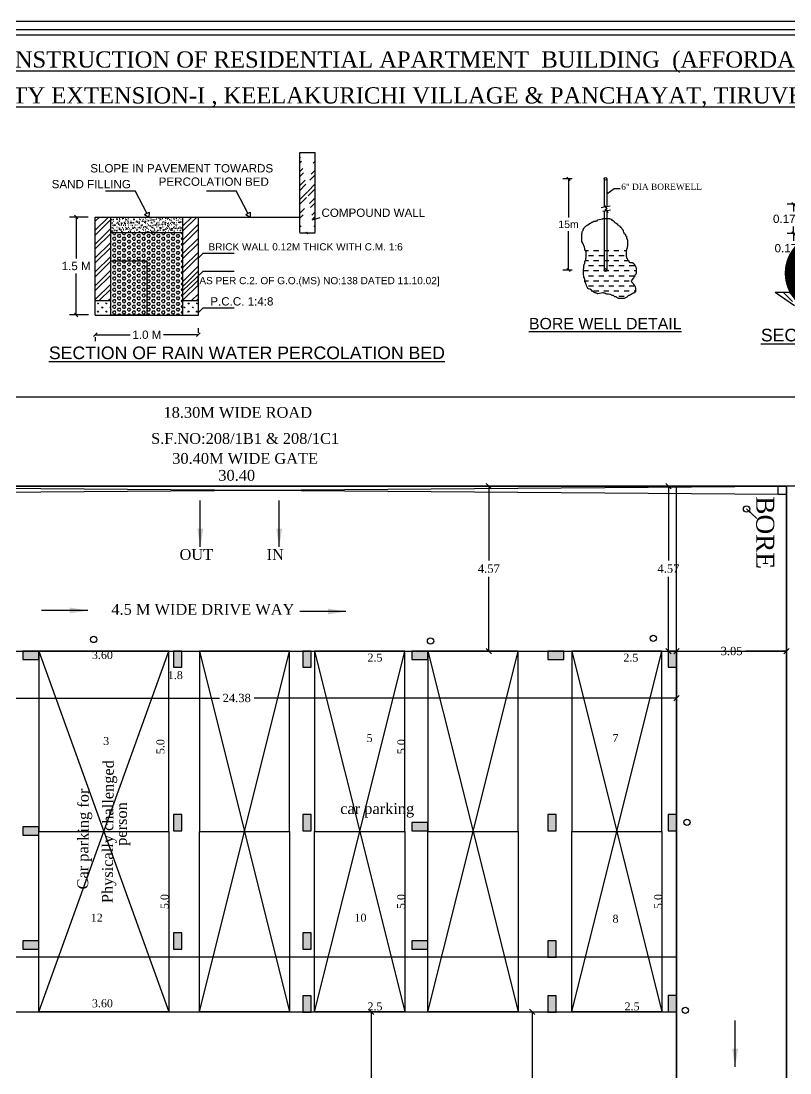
# Model space of a CAD drawing. Header units: metres. Extents: x 9178 to 9474, y -3543 to -3474.
# Drawn here: x 9364.15 to 9385.46, y -3511.14 to -3481.99 of the extents above; entities that cross this region are included whole.
import ezdxf
from ezdxf.enums import TextEntityAlignment as Align

# ---------------------------------------------------------------- set-up
doc = ezdxf.new("R2010")
doc.units = ezdxf.units.M
doc.header["$MEASUREMENT"] = 0
for name, color, linetype in [('AS_AT_SITE', 1, 'Continuous'), ('BLK_1_COVERED_AREA', 140, 'Continuous'), ('BLK_1_LVL_0_BLDG_FOOT_PRINT', 7, 'Continuous'), ('BLK_1_LVL_0_FRONT_SETBACK', 2, 'Continuous'), ('BLK_1_LVL_0_SIDE_SETBACK1', 171, 'Continuous'), ('DRIVE_WAY', 7, 'Continuous'), ('FLOOR-STILT', 7, 'Continuous'), ('FMB_OR_PLR', 1, 'Continuous'), ('Layer1', 7, 'Continuous'), ('PARKING_SLOT', 30, 'Continuous'), ('PER_AISLE_WIDTH', 7, 'Continuous'), ('PLOT_BOUNDARY', 70, 'Continuous'), ('SUPER_IMPOSED', 1, 'Continuous')]:
    doc.layers.add(name, color=color, linetype=linetype)
doc.styles.add('Isa-', font='times.ttf')
doc.styles.get("Standard").update_dxf_attribs({"font": 'arial.ttf'})
doc.styles.add('STYLE2', font='times.ttf')
doc.dimstyles.new('ISO-25', dxfattribs={"dimscale": 0, "dimtxt": 0.23, "dimasz": 0.15, "dimexe": 1.25, "dimexo": 0.625, "dimgap": 0.11, "dimtad": 0, "dimtih": 1, "dimtoh": 1, "dimzin": 1, "dimdsep": 46, "dimtxsty": 'STYLE2', "dimblk": 'OBLIQUE', "dimcen": 0, "dimse1": 1, "dimse2": 1, "dimclrd": 1, "dimclrt": 3, "dimadec": 0, "dimazin": 2, "dimtfac": 1, "dimtix": 1, "dimtofl": 0, "dimtmove": 0, "dimatfit": 3, "dimfxl": 0, "dimtolj": 1, "dimarcsym": 0})
doc.dimstyles.get("Standard").update_dxf_attribs({"dimtxt": 0.18, "dimasz": 0.18, "dimexe": 0.18, "dimexo": 0.0625, "dimgap": 0.09, "dimtad": 0, "dimtih": 1, "dimtoh": 1, "dimdec": 4, "dimzin": 0, "dimdsep": 46, "dimtxsty": 'Standard', "dimcen": 0.09, "dimadec": 0, "dimazin": 0, "dimtfac": 1, "dimtdec": 4, "dimtofl": 0, "dimtmove": 0, "dimatfit": 3, "dimfxl": 0, "dimtolj": 1, "dimtzin": 0, "dimarcsym": 0})
doc.dimstyles.new('STANDARD_WS', dxfattribs={"dimtxt": 0.18, "dimasz": 0.18, "dimexe": 0.18, "dimexo": 0.0625, "dimgap": 0.09, "dimtad": 0, "dimtih": 1, "dimtoh": 1, "dimdec": 4, "dimzin": 0, "dimdsep": 46, "dimtxsty": 'Standard', "dimcen": 0.09, "dimadec": 0, "dimazin": 0, "dimtfac": 1, "dimtdec": 4, "dimtofl": 0, "dimtmove": 0, "dimatfit": 3, "dimfxl": 0, "dimtolj": 1, "dimtzin": 0, "dimarcsym": 0})

# ---------------------------------------------------------------- blocks, each defined once
blk = doc.blocks.new('_Oblique')
at = {"color": 0, "linetype": 'ByBlock', "lineweight": -2}
blk.add_line((-0.5, -0.5), (0.5, 0.5), dxfattribs=at)
blk = doc.blocks.new('*D197')
at = {"color": 0, "lineweight": -2}
for p, q in [((9366.012, -3487.421), (9365.495, -3487.421)), ((9365.675, -3487.421), (9365.675, -3488.571)), ((9365.675, -3490.135), (9365.675, -3488.986)), ((9366.015, -3490.135), (9365.495, -3490.135))]:
    blk.add_line(p, q, dxfattribs=at)
at = {"layer": 'Defpoints', "color": 0}
for p in [(9365.675, -3487.421), (9366.074, -3487.421), (9366.077, -3490.135)]:
    blk.add_point(p, dxfattribs=at)
at = {"color": 0, "lineweight": -2, "xscale": 0.1, "yscale": 0.1, "zscale": 0.1}
for p, rotation in [((9365.675, -3487.421), 90), ((9365.675, -3490.135), 270)]:
    blk.add_blockref('_Oblique', p, dxfattribs=dict(at, rotation=rotation))
at = {"color": 3, "insert": (9365.675, -3488.778), "char_height": 0.23, "attachment_point": 5}
blk.add_mtext('\\A1;1.5 M', dxfattribs=at)
blk = doc.blocks.new('*D198')
at = {"color": 0, "lineweight": -2}
for p, q in [((9366.206, -3490.683), (9367.172, -3490.683)), ((9366.206, -3490.745), (9366.206, -3490.863)), ((9369.063, -3490.683), (9368.097, -3490.683)), ((9369.063, -3490.633), (9369.063, -3490.503))]:
    blk.add_line(p, q, dxfattribs=at)
at = {"layer": 'Defpoints', "color": 0}
for p in [(9366.206, -3490.682), (9369.063, -3490.683), (9369.063, -3490.695)]:
    blk.add_point(p, dxfattribs=at)
at = {"color": 0, "lineweight": -2, "xscale": 0.1, "yscale": 0.1, "zscale": 0.1, "rotation": 180}
blk.add_blockref('_Oblique', (9366.206, -3490.683), dxfattribs=at)
at = {"color": 0, "lineweight": -2, "xscale": 0.1, "yscale": 0.1, "zscale": 0.1}
blk.add_blockref('_Oblique', (9369.063, -3490.683), dxfattribs=at)
at = {"color": 3, "insert": (9367.635, -3490.683), "char_height": 0.23, "attachment_point": 5}
blk.add_mtext('\\A1;1.0 M', dxfattribs=at)
blk = doc.blocks.new('*D180')
at = {"color": 0, "lineweight": -2}
for p, q in [((9385.717, -3487.064), (9385.379, -3487.064)), ((9385.559, -3487.064), (9385.559, -3487.264)), ((9385.559, -3487.878), (9385.559, -3487.679)), ((9385.717, -3487.878), (9385.379, -3487.878))]:
    blk.add_line(p, q, dxfattribs=at)
at = {"layer": 'Defpoints', "color": 0}
for p in [(9385.559, -3487.064), (9385.779, -3487.064), (9385.779, -3487.878)]:
    blk.add_point(p, dxfattribs=at)
at = {"color": 0, "lineweight": -2, "xscale": 0.1, "yscale": 0.1, "zscale": 0.1}
for p, rotation in [((9385.559, -3487.064), 90), ((9385.559, -3487.878), 270)]:
    blk.add_blockref('_Oblique', p, dxfattribs=dict(at, rotation=rotation))
at = {"color": 3, "lineweight": 25, "insert": (9385.559, -3487.471), "char_height": 0.23, "attachment_point": 5}
blk.add_mtext('\\A1;0.17 cm', dxfattribs=at)
blk = doc.blocks.new('*D181')
at = {"color": 0, "lineweight": -2}
for p, q in [((9385.717, -3487.878), (9385.379, -3487.878)), ((9385.559, -3487.878), (9385.559, -3488.077)), ((9385.717, -3488.692), (9385.379, -3488.692)), ((9385.559, -3488.692), (9385.559, -3488.492))]:
    blk.add_line(p, q, dxfattribs=at)
at = {"layer": 'Defpoints', "color": 0}
for p in [(9385.559, -3487.878), (9385.779, -3487.878), (9385.779, -3488.692)]:
    blk.add_point(p, dxfattribs=at)
at = {"color": 0, "lineweight": -2, "xscale": 0.1, "yscale": 0.1, "zscale": 0.1}
for p, rotation in [((9385.559, -3487.878), 90), ((9385.559, -3488.692), 270)]:
    blk.add_blockref('_Oblique', p, dxfattribs=dict(at, rotation=rotation))
at = {"color": 3, "lineweight": 25, "insert": (9385.559, -3488.285), "char_height": 0.23, "attachment_point": 5}
blk.add_mtext('\\A1;0.17cm', dxfattribs=at)
blk = doc.blocks.new('*D10')
at = {"color": 0, "lineweight": -2}
for p, q in [((518.271, 132.905), (517.979, 132.905)), ((518.159, 132.905), (518.159, 131.706)), ((518.159, 130.093), (518.159, 131.292)), ((518.272, 130.093), (517.979, 130.093))]:
    blk.add_line(p, q, dxfattribs=at)
at = {"layer": 'Defpoints', "color": 0}
for p in [(518.159, 132.905), (518.334, 132.905), (518.334, 130.093)]:
    blk.add_point(p, dxfattribs=at)
at = {"color": 0, "lineweight": -2, "xscale": 0.1, "yscale": 0.1, "zscale": 0.1}
for p, rotation in [((518.159, 132.905), 90), ((518.159, 130.093), 270)]:
    blk.add_blockref('_Oblique', p, dxfattribs=dict(at, rotation=rotation))
at = {"color": 3, "lineweight": 25, "insert": (518.159, 131.499), "char_height": 0.23, "attachment_point": 5}
blk.add_mtext('\\A1;15m', dxfattribs=at)
blk = doc.blocks.new('*D1116')
at = {"color": 1, "lineweight": -2}
for p, q in [((9535.27, -3503.887), (9536.406, -3503.887)), ((9538.32, -3503.887), (9537.184, -3503.887))]:
    blk.add_line(p, q, dxfattribs=at)
at = {"layer": 'Defpoints', "color": 0}
for p in [(9535.27, -3503.887), (9538.32, -3503.887), (9538.32, -3503.887)]:
    blk.add_point(p, dxfattribs=at)
at = {"color": 1, "lineweight": -2, "xscale": 0.15, "yscale": 0.15, "zscale": 0.15, "rotation": 180}
blk.add_blockref('_Oblique', (9535.27, -3503.887), dxfattribs=at)
at = {"color": 1, "lineweight": -2, "xscale": 0.15, "yscale": 0.15, "zscale": 0.15}
blk.add_blockref('_Oblique', (9538.32, -3503.887), dxfattribs=at)
at = {"color": 3, "insert": (9536.795, -3503.887), "char_height": 0.23, "attachment_point": 5, "style": 'STYLE2'}
blk.add_mtext('\\A1;3.05', dxfattribs=at)
blk = doc.blocks.new('*D435')
at = {"color": 1, "lineweight": -2}
for p, q in [((9535.044, -3499.317), (9535.044, -3501.374)), ((9535.044, -3503.887), (9535.044, -3501.829))]:
    blk.add_line(p, q, dxfattribs=at)
at = {"layer": 'Defpoints', "color": 0}
for p in [(9535.044, -3499.317), (9535.27, -3499.317), (9535.27, -3503.887)]:
    blk.add_point(p, dxfattribs=at)
at = {"color": 1, "lineweight": -2, "xscale": 0.15, "yscale": 0.15, "zscale": 0.15}
for p, rotation in [((9535.044, -3499.317), 90), ((9535.044, -3503.887), 270)]:
    blk.add_blockref('_Oblique', p, dxfattribs=dict(at, rotation=rotation))
at = {"color": 3, "insert": (9535.044, -3501.602), "char_height": 0.23, "attachment_point": 5, "style": 'STYLE2'}
blk.add_mtext('\\A1;4.57', dxfattribs=at)
blk = doc.blocks.new('*D436')
at = {"layer": 'Defpoints', "color": 0}
for p in [(9515.235, -3499.317), (9535.27, -3499.317), (9535.27, -3503.887)]:
    blk.add_point(p, dxfattribs=at)
at = {"layer": 'DRIVE_WAY', "color": 1, "lineweight": -2}
for p, q in [((9515.235, -3499.317), (9515.235, -3501.374)), ((9515.235, -3503.887), (9515.235, -3501.829))]:
    blk.add_line(p, q, dxfattribs=at)
at = {"layer": 'DRIVE_WAY', "color": 1, "lineweight": -2, "xscale": 0.15, "yscale": 0.15, "zscale": 0.15}
for p, rotation in [((9515.235, -3499.317), 90), ((9515.235, -3503.887), 270)]:
    blk.add_blockref('_Oblique', p, dxfattribs=dict(at, rotation=rotation))
at = {"layer": 'DRIVE_WAY', "color": 3, "insert": (9515.235, -3501.602), "char_height": 0.23, "attachment_point": 5, "style": 'STYLE2'}
blk.add_mtext('\\A1;4.57', dxfattribs=at)
blk = doc.blocks.new('*D437')
at = {"color": 1, "lineweight": -2}
for p, q in [((9526.808, -3513.887), (9526.808, -3515.909)), ((9526.808, -3518.387), (9526.808, -3516.364))]:
    blk.add_line(p, q, dxfattribs=at)
at = {"layer": 'Defpoints', "color": 0}
for p in [(9526.808, -3513.887), (9535.27, -3513.887), (9535.27, -3518.387)]:
    blk.add_point(p, dxfattribs=at)
at = {"color": 1, "lineweight": -2, "xscale": 0.15, "yscale": 0.15, "zscale": 0.15}
for p, rotation in [((9526.808, -3513.887), 90), ((9526.808, -3518.387), 270)]:
    blk.add_blockref('_Oblique', p, dxfattribs=dict(at, rotation=rotation))
at = {"color": 3, "insert": (9526.808, -3516.137), "char_height": 0.23, "attachment_point": 5, "style": 'STYLE2'}
blk.add_mtext('\\A1;4.50', dxfattribs=at)
blk = doc.blocks.new('*D442')
at = {"layer": 'Defpoints', "color": 0, "ltscale": 2}
for p in [(9530.068, -3499.317), (9530.07, -3499.317), (9530.07, -3503.887)]:
    blk.add_point(p, dxfattribs=at)
at = {"layer": 'PER_AISLE_WIDTH', "color": 1, "lineweight": -2, "ltscale": 2}
for p, q in [((9530.068, -3499.317), (9530.068, -3501.374)), ((9530.068, -3503.887), (9530.068, -3501.829))]:
    blk.add_line(p, q, dxfattribs=at)
at = {"layer": 'PER_AISLE_WIDTH', "color": 1, "lineweight": -2, "ltscale": 2, "xscale": 0.15, "yscale": 0.15, "zscale": 0.15}
for p, rotation in [((9530.068, -3499.317), 90), ((9530.068, -3503.887), 270)]:
    blk.add_blockref('_Oblique', p, dxfattribs=dict(at, rotation=rotation))
at = {"layer": 'PER_AISLE_WIDTH', "color": 3, "lineweight": 25, "ltscale": 2, "insert": (9530.068, -3501.602), "char_height": 0.23, "attachment_point": 5, "style": 'STYLE2'}
blk.add_mtext('\\A1;4.57', dxfattribs=at)
blk = doc.blocks.new('*D443')
at = {"layer": 'Defpoints', "color": 0, "ltscale": 2}
for p in [(9531.152, -3513.887), (9531.269, -3513.887), (9531.152, -3518.387)]:
    blk.add_point(p, dxfattribs=at)
at = {"layer": 'PER_AISLE_WIDTH', "color": 1, "lineweight": -2, "ltscale": 2}
for p, q in [((9531.269, -3513.887), (9531.269, -3515.909)), ((9531.269, -3518.387), (9531.269, -3516.364))]:
    blk.add_line(p, q, dxfattribs=at)
at = {"layer": 'PER_AISLE_WIDTH', "color": 1, "lineweight": -2, "ltscale": 2, "xscale": 0.15, "yscale": 0.15, "zscale": 0.15}
for p, rotation in [((9531.269, -3513.887), 90), ((9531.269, -3518.387), 270)]:
    blk.add_blockref('_Oblique', p, dxfattribs=dict(at, rotation=rotation))
at = {"layer": 'PER_AISLE_WIDTH', "color": 3, "lineweight": 25, "ltscale": 2, "insert": (9531.269, -3516.137), "char_height": 0.23, "attachment_point": 5, "style": 'STYLE2'}
blk.add_mtext('\\A1;4.50', dxfattribs=at)
blk = doc.blocks.new('*D444')
at = {"color": 1, "lineweight": -2}
for p, q in [((9510.89, -3505.189), (9522.602, -3505.189)), ((9535.27, -3505.189), (9523.559, -3505.189))]:
    blk.add_line(p, q, dxfattribs=at)
at = {"layer": 'Defpoints', "color": 0}
for p in [(9510.89, -3505.189), (9535.27, -3505.189), (9535.27, -3505.189)]:
    blk.add_point(p, dxfattribs=at)
at = {"color": 1, "lineweight": -2, "xscale": 0.15, "yscale": 0.15, "zscale": 0.15, "rotation": 180}
blk.add_blockref('_Oblique', (9510.89, -3505.189), dxfattribs=at)
at = {"color": 1, "lineweight": -2, "xscale": 0.15, "yscale": 0.15, "zscale": 0.15}
blk.add_blockref('_Oblique', (9535.27, -3505.189), dxfattribs=at)
at = {"color": 3, "insert": (9523.08, -3505.189), "char_height": 0.23, "attachment_point": 5, "style": 'STYLE2'}
blk.add_mtext('\\A1;24.38', dxfattribs=at)
blk = doc.blocks.new('NFGHRTYBV')
at = {"lineweight": 25}
h = blk.add_hatch(dxfattribs=at)
h.set_pattern_fill('DASH', color=1, scale=1.250156, style=0)
h.set_pattern_definition([(0, (484.75018, 121.43727), (0.1562695, 0.1562695), [0.1562695, -0.1562695])])
h.paths.add_polyline_path([(520.219, 130.207), (520.21, 130.216), (520.21, 130.226), (520.2, 130.235), (520.191, 130.272), (520.163, 130.291), (520.154, 130.3), (520.154, 130.31), (520.135, 130.31), (520.126, 130.319), (520.126, 130.328), (520.043, 130.328), (520.043, 130.338), (520.024, 130.338), (520.024, 130.347), (520.015, 130.347), (520.015, 130.375), (520.005, 130.375), (520.005, 130.384), (519.987, 130.384), (519.987, 130.393), (519.977, 130.403), (519.977, 130.431), (519.968, 130.431), (519.968, 130.449), (519.959, 130.459), (519.949, 130.459), (519.94, 130.477), (519.94, 130.496), (519.931, 130.496), (519.931, 130.691), (519.94, 130.701), (519.94, 130.729), (519.949, 130.738), (519.959, 130.747), (519.959, 130.766), (519.968, 130.766), (519.968, 130.803), (519.977, 130.813), (519.977, 130.819), (518.64, 130.819), (518.647, 130.799), (518.666, 130.756), (518.666, 130.706), (518.675, 130.697), (518.694, 130.697), (518.694, 130.669), (518.703, 130.669), (518.703, 130.464), (518.694, 130.455), (518.694, 130.399), (518.685, 130.39), (518.675, 130.39), (518.675, 130.38), (518.666, 130.352), (518.666, 130.315), (518.657, 130.306), (518.657, 130.297), (518.647, 130.287), (518.647, 130.278), (518.638, 130.269), (518.638, 130.241), (518.629, 130.231), (518.629, 130.148), (518.619, 130.12), (518.619, 129.952), (518.629, 129.915), (518.629, 129.868), (518.647, 129.85), (518.647, 129.831), (518.657, 129.803), (518.657, 129.766), (518.666, 129.756), (518.666, 129.729), (518.685, 129.71), (518.694, 129.682), (518.694, 129.663), (518.713, 129.626), (518.722, 129.589), (518.731, 129.57), (518.741, 129.552), (518.759, 129.524), (518.778, 129.514), (518.815, 129.505), (518.862, 129.468), (518.881, 129.458), (518.899, 129.431), (518.909, 129.431), (518.937, 129.421), (518.946, 129.403), (518.983, 129.393), (518.992, 129.393), (519.011, 129.384), (519.02, 129.384), (519.039, 129.375), (519.048, 129.365), (519.058, 129.365), (519.213, 129.388), (519.231, 129.388), (519.25, 129.378), (519.287, 129.378), (519.297, 129.369), (519.306, 129.36), (519.343, 129.35), (519.39, 129.35), (519.427, 129.341), (519.464, 129.341), (519.474, 129.322), (519.483, 129.322), (519.502, 129.313), (519.52, 129.313), (519.539, 129.304), (519.548, 129.304), (519.576, 129.276), (519.586, 129.267), (519.623, 129.267), (519.632, 129.257), (519.651, 129.248), (519.67, 129.239), (519.679, 129.229), (519.698, 129.22), (519.875, 129.22), (519.912, 129.239), (519.959, 129.257), (519.987, 129.285), (520.015, 129.304), (520.033, 129.304), (520.043, 129.313), (520.061, 129.332), (520.08, 129.332), (520.08, 129.341), (520.089, 129.341), (520.117, 129.36), (520.154, 129.378), (520.173, 129.378), (520.192, 129.388), (520.192, 129.406), (520.201, 129.406), (520.201, 129.416), (520.21, 129.416), (520.22, 129.425), (520.22, 129.537), (520.21, 129.574), (520.21, 129.583), (520.201, 129.611), (520.192, 129.62), (520.182, 129.63), (520.182, 129.639), (520.164, 129.648), (520.145, 129.676), (520.126, 129.695), (520.098, 129.732), (520.089, 129.76), (520.163, 129.853), (520.172, 129.872), (520.182, 129.872), (520.182, 129.881), (520.191, 129.881), (520.191, 129.928), (520.2, 129.928), (520.2, 129.937), (520.219, 129.956), (520.228, 129.965), (520.228, 129.974), (520.238, 129.984), (520.238, 130.002), (520.247, 130.002), (520.247, 130.114), (520.238, 130.142), (520.238, 130.161), (520.228, 130.179), (520.228, 130.189)])
for p, q in [((519.257, 132.905), (519.257, 132.035)), ((519.343, 132.905), (519.343, 132.05)), ((519.257, 131.914), (519.257, 130.093)), ((519.343, 131.888), (519.343, 130.093))]:
    blk.add_line(p, q, dxfattribs=at)
at = {"color": 21, "lineweight": 25}
for p, q in [((519.343, 132.441), (519.562, 132.604)), ((519.562, 132.604), (519.745, 132.604)), ((519.169, 132.023), (519.266, 132.037)), ((519.215, 131.907), (519.296, 131.919)), ((519.266, 132.037), (519.271, 132.083)), ((519.271, 132.083), (519.336, 131.968)), ((519.296, 131.919), (519.3, 131.966)), ((519.3, 131.966), (519.365, 131.85)), ((519.325, 132.047), (519.444, 132.068)), ((519.336, 131.968), (519.325, 132.047)), ((519.355, 131.929), (519.456, 131.947)), ((519.365, 131.85), (519.355, 131.929))]:
    blk.add_line(p, q, dxfattribs=at)
at = {"color": 2, "lineweight": 25}
blk.add_lwpolyline([(518.666, 130.756), (518.647, 130.799), (518.601, 130.921), (518.573, 130.967), (518.573, 131.209), (518.582, 131.237), (518.582, 131.265), (518.592, 131.293), (518.61, 131.312), (518.61, 131.34), (518.619, 131.349), (518.619, 131.377), (518.629, 131.386), (518.638, 131.386), (518.647, 131.405), (518.657, 131.414), (518.666, 131.423), (518.675, 131.423), (518.685, 131.433), (518.703, 131.451), (518.722, 131.461), (518.731, 131.461), (518.731, 131.47), (518.741, 131.489), (518.769, 131.489), (518.769, 131.498), (518.787, 131.498), (518.787, 131.507), (518.797, 131.507), (518.797, 131.517), (518.806, 131.517), (518.806, 131.526), (518.815, 131.526), (518.815, 131.535), (518.843, 131.535), (518.853, 131.544), (518.881, 131.563), (518.89, 131.572), (518.899, 131.572), (518.918, 131.582), (518.927, 131.591), (518.927, 131.6), (519.002, 131.6), (519.011, 131.61), (519.039, 131.61), (519.039, 131.619), (519.048, 131.619), (519.048, 131.638), (519.213, 131.669), (519.231, 131.679), (519.427, 131.679), (519.436, 131.669), (519.474, 131.66), (519.483, 131.66), (519.483, 131.641), (519.492, 131.632), (519.511, 131.632), (519.52, 131.623), (519.53, 131.623), (519.53, 131.613), (519.548, 131.604), (519.558, 131.595), (519.558, 131.585), (519.567, 131.585), (519.567, 131.576), (519.576, 131.567), (519.586, 131.558), (519.595, 131.558), (519.595, 131.548), (519.623, 131.539), (519.632, 131.53), (519.642, 131.52), (519.66, 131.52), (519.67, 131.511), (519.67, 131.483), (519.679, 131.483), (519.698, 131.474), (519.707, 131.464), (519.716, 131.455), (519.744, 131.446), (519.753, 131.436), (519.753, 131.418), (519.763, 131.409), (519.772, 131.409), (519.781, 131.399), (519.791, 131.381), (519.791, 131.371), (519.8, 131.371), (519.8, 131.362), (519.828, 131.334), (519.828, 131.325), (519.837, 131.325), (519.837, 131.297), (519.847, 131.287), (519.856, 131.25), (519.865, 131.25), (519.865, 131.232), (519.875, 131.222), (519.893, 131.213), (519.893, 131.204), (519.903, 131.194), (519.903, 131.176), (519.912, 131.176), (519.912, 131.148), (519.921, 131.148), (519.931, 131.138), (519.94, 131.138), (519.94, 131.101), (519.949, 131.101), (519.949, 131.064), (519.968, 131.055), (519.968, 131.027), (519.977, 131.027), (519.977, 130.813), (519.968, 130.803), (519.968, 130.766), (519.959, 130.766), (519.959, 130.747), (519.949, 130.738), (519.94, 130.729), (519.94, 130.701), (519.931, 130.691), (519.931, 130.496), (519.94, 130.496), (519.94, 130.477), (519.949, 130.459), (519.959, 130.459), (519.968, 130.449), (519.968, 130.431), (519.977, 130.431), (519.977, 130.403), (519.987, 130.393), (519.987, 130.384), (520.005, 130.384), (520.005, 130.375), (520.015, 130.375), (520.015, 130.347), (520.024, 130.347), (520.024, 130.338), (520.043, 130.338), (520.043, 130.328), (520.126, 130.328), (520.126, 130.319), (520.135, 130.31), (520.154, 130.31), (520.154, 130.3), (520.163, 130.291), (520.191, 130.272), (520.2, 130.235), (520.21, 130.226), (520.21, 130.216), (520.219, 130.207), (520.228, 130.189), (520.228, 130.179), (520.238, 130.161), (520.238, 130.142), (520.247, 130.114), (520.247, 130.002), (520.238, 130.002), (520.238, 129.984), (520.228, 129.974), (520.228, 129.965), (520.219, 129.956), (520.2, 129.937), (520.2, 129.928), (520.191, 129.928), (520.191, 129.881), (520.182, 129.881), (520.182, 129.872), (520.172, 129.872), (520.163, 129.853), (520.089, 129.76), (520.098, 129.732), (520.126, 129.695), (520.145, 129.676), (520.164, 129.648), (520.182, 129.639), (520.182, 129.63), (520.192, 129.62), (520.201, 129.611), (520.21, 129.583), (520.21, 129.574), (520.22, 129.537), (520.22, 129.425), (520.21, 129.416), (520.201, 129.416), (520.201, 129.406), (520.192, 129.406), (520.192, 129.388), (520.173, 129.378), (520.154, 129.378), (520.117, 129.36), (520.089, 129.341), (520.08, 129.341), (520.08, 129.332), (520.061, 129.332), (520.043, 129.313), (520.033, 129.304), (520.015, 129.304), (519.987, 129.285), (519.959, 129.257), (519.912, 129.239), (519.875, 129.22), (519.698, 129.22), (519.679, 129.229), (519.67, 129.239), (519.651, 129.248), (519.632, 129.257), (519.623, 129.267), (519.586, 129.267), (519.576, 129.276), (519.548, 129.304), (519.539, 129.304), (519.52, 129.313), (519.502, 129.313), (519.483, 129.322), (519.474, 129.322), (519.464, 129.341), (519.427, 129.341), (519.39, 129.35), (519.343, 129.35), (519.306, 129.36), (519.297, 129.369), (519.287, 129.378), (519.25, 129.378), (519.231, 129.388), (519.213, 129.388), (519.058, 129.365), (519.048, 129.365), (519.039, 129.375), (519.02, 129.384), (519.011, 129.384), (518.992, 129.393), (518.983, 129.393), (518.946, 129.403), (518.937, 129.421), (518.909, 129.431), (518.899, 129.431), (518.881, 129.458), (518.862, 129.468), (518.815, 129.505), (518.778, 129.514), (518.759, 129.524), (518.741, 129.552), (518.731, 129.57), (518.722, 129.589), (518.713, 129.626), (518.694, 129.663), (518.694, 129.682), (518.685, 129.71), (518.666, 129.729), (518.666, 129.756), (518.657, 129.766), (518.657, 129.803), (518.647, 129.831), (518.647, 129.85), (518.629, 129.868), (518.629, 129.915), (518.619, 129.952), (518.619, 130.12), (518.629, 130.148), (518.629, 130.231), (518.638, 130.241), (518.638, 130.269), (518.647, 130.278), (518.647, 130.287), (518.657, 130.297), (518.657, 130.306), (518.666, 130.315), (518.666, 130.352), (518.675, 130.38), (518.675, 130.39), (518.685, 130.39), (518.694, 130.399), (518.694, 130.455), (518.703, 130.464), (518.703, 130.669), (518.694, 130.669), (518.694, 130.697), (518.675, 130.697), (518.666, 130.706), (518.666, 130.756)], close=True, dxfattribs=at)
at = {"lineweight": 25}
for centre in [(519.3, 132.905), (519.3, 130.093)]:
    blk.add_circle(centre, 0.0429, dxfattribs=at)
at = {"color": 3, "lineweight": 25, "style": 'STYLE2'}
blk.add_text('6" DIA BOREWELL', height=0.1905, dxfattribs=at).set_placement((519.783, 132.563))
at = {"color": 3, "lineweight": 25}
blk.add_text('%%uBORE WELL DETAIL', height=0.35, dxfattribs=at).set_placement((516.941, 128.268))
at = {"color": 7, "lineweight": 25}
dim = blk.add_linear_dim(base=(518.159, 132.905), p1=(518.334, 130.093), p2=(518.334, 132.905), angle=90, text='15m', dimstyle='STANDARD_WS', override={"dimtxt": 0.23, "dimasz": 0.1, "dimdec": 2, "dimblk1": 'OBLIQUE', "dimblk2": 'OBLIQUE', "dimsah": 1, "dimclrt": 3}, dxfattribs=at)
dim.commit()
dim.dimension.update_dxf_attribs({"geometry": '*D10', "text_midpoint": (518.159, 131.499)})
blk = doc.blocks.new('reewrtetrete')
h = blk.add_hatch(color=5)
h.dxf.hatch_style = 1
h.paths.add_polyline_path([(9517.6, -3504.117), (9517.6, -3503.887), (9517.15, -3503.887), (9517.15, -3504.117)])
h = blk.add_hatch(color=5)
h.dxf.hatch_style = 1
h.paths.add_polyline_path([(9521.56, -3503.887), (9521.33, -3503.887), (9521.33, -3504.337), (9521.56, -3504.337)])
h = blk.add_hatch(color=5)
h.dxf.hatch_style = 1
h.paths.add_polyline_path([(9525.14, -3503.887), (9524.91, -3503.887), (9524.91, -3504.337), (9525.14, -3504.337)])
h = blk.add_hatch(color=5)
h.dxf.hatch_style = 1
h.paths.add_polyline_path([(9528.38, -3504.117), (9528.38, -3503.887), (9527.93, -3503.887), (9527.93, -3504.117)])
h = blk.add_hatch(color=5)
h.dxf.hatch_style = 1
h.paths.add_polyline_path([(9532.15, -3504.117), (9532.15, -3503.887), (9531.7, -3503.887), (9531.7, -3504.117)])
h = blk.add_hatch(color=5)
h.dxf.hatch_style = 1
h.paths.add_polyline_path([(9535.27, -3503.887), (9535.04, -3503.887), (9535.04, -3504.337), (9535.27, -3504.337)])
h = blk.add_hatch(color=5)
h.dxf.hatch_style = 1
h.paths.add_polyline_path([(9521.56, -3508.417), (9521.33, -3508.417), (9521.33, -3508.867), (9521.56, -3508.867)])
h = blk.add_hatch(color=5)
h.dxf.hatch_style = 1
h.paths.add_polyline_path([(9525.14, -3508.417), (9524.91, -3508.417), (9524.91, -3508.867), (9525.14, -3508.867)])
h = blk.add_hatch(color=5)
h.dxf.hatch_style = 1
h.paths.add_polyline_path([(9531.93, -3508.417), (9531.7, -3508.417), (9531.7, -3508.867), (9531.93, -3508.867)])
h = blk.add_hatch(color=5)
h.dxf.hatch_style = 1
h.paths.add_polyline_path([(9535.27, -3508.417), (9535.04, -3508.417), (9535.04, -3508.867), (9535.27, -3508.867)])
h = blk.add_hatch(color=5)
h.dxf.hatch_style = 1
h.paths.add_polyline_path([(9517.6, -3508.987), (9517.6, -3508.757), (9517.15, -3508.757), (9517.15, -3508.987)])
h = blk.add_hatch(color=5)
h.dxf.hatch_style = 1
h.paths.add_polyline_path([(9528.38, -3508.867), (9528.38, -3508.637), (9527.93, -3508.637), (9527.93, -3508.867)])
h = blk.add_hatch(color=5)
h.dxf.hatch_style = 1
h.paths.add_polyline_path([(9521.33, -3512.147), (9521.56, -3512.147), (9521.56, -3511.697), (9521.33, -3511.697)])
h = blk.add_hatch(color=5)
h.dxf.hatch_style = 1
h.paths.add_polyline_path([(9525.14, -3511.697), (9524.91, -3511.697), (9524.91, -3512.147), (9525.14, -3512.147)])
h = blk.add_hatch(color=5)
h.dxf.hatch_style = 1
h.paths.add_polyline_path([(9517.6, -3512.147), (9517.6, -3511.917), (9517.15, -3511.917), (9517.15, -3512.147)])
h = blk.add_hatch(color=5)
h.dxf.hatch_style = 1
h.paths.add_polyline_path([(9528.38, -3512.147), (9528.38, -3511.917), (9527.93, -3511.917), (9527.93, -3512.147)])
h = blk.add_hatch(color=5)
h.dxf.hatch_style = 1
h.paths.add_polyline_path([(9531.93, -3511.917), (9531.7, -3511.917), (9531.7, -3512.367), (9531.93, -3512.367)])
h = blk.add_hatch(color=5)
h.dxf.hatch_style = 1
h.paths.add_polyline_path([(9525.14, -3513.447), (9524.91, -3513.447), (9524.91, -3513.897), (9525.14, -3513.897)])
h = blk.add_hatch(color=5)
h.dxf.hatch_style = 1
h.paths.add_polyline_path([(9531.93, -3513.447), (9531.7, -3513.447), (9531.7, -3513.897), (9531.93, -3513.897)])
h = blk.add_hatch(color=5)
h.dxf.hatch_style = 1
h.paths.add_polyline_path([(9535.04, -3513.887), (9535.27, -3513.887), (9535.27, -3513.437), (9535.04, -3513.437)])
at = {"color": 92}
for p, q in [((9539.342, -3496.849), (9507.007, -3496.849)), ((9539.342, -3499.317), (9507.007, -3499.317))]:
    blk.add_line(p, q, dxfattribs=at)
at = {"color": 3}
for p, q in [((9538.09, -3499.547), (9508.07, -3499.317)), ((9508.07, -3499.547), (9538.09, -3499.317)), ((9535.27, -3512.367), (9510.89, -3512.367))]:
    blk.add_line(p, q, dxfattribs=at)
at = {"color": 92}
blk.add_lwpolyline([(9507.84, -3540.457), (9538.32, -3540.457), (9538.32, -3499.317), (9507.84, -3499.317)], close=True, dxfattribs=at)
at = {"color": 3}
blk.add_lwpolyline([(9538.09, -3499.317), (9538.32, -3499.317), (9538.32, -3499.547), (9538.09, -3499.547)], close=True, dxfattribs=at)
at = {"color": 2}
blk.add_lwpolyline([(9518.74, -3522.847), (9512.51, -3522.847), (9512.51, -3521.537), (9510.89, -3521.537), (9510.89, -3503.887), (9535.27, -3503.887), (9535.27, -3537.407), (9510.89, -3537.407), (9510.89, -3523.977), (9518.74, -3523.977)], close=True, dxfattribs=at)
at = {"color": 5}
for points in [[(9517.6, -3504.117), (9517.6, -3503.887), (9517.15, -3503.887), (9517.15, -3504.117)], [(9521.56, -3503.887), (9521.33, -3503.887), (9521.33, -3504.337), (9521.56, -3504.337)], [(9525.14, -3503.887), (9524.91, -3503.887), (9524.91, -3504.337), (9525.14, -3504.337)], [(9528.38, -3504.117), (9528.38, -3503.887), (9527.93, -3503.887), (9527.93, -3504.117)], [(9532.15, -3504.117), (9532.15, -3503.887), (9531.7, -3503.887), (9531.7, -3504.117)], [(9535.27, -3503.887), (9535.04, -3503.887), (9535.04, -3504.337), (9535.27, -3504.337)], [(9521.56, -3508.417), (9521.33, -3508.417), (9521.33, -3508.867), (9521.56, -3508.867)], [(9525.14, -3508.417), (9524.91, -3508.417), (9524.91, -3508.867), (9525.14, -3508.867)], [(9531.93, -3508.417), (9531.7, -3508.417), (9531.7, -3508.867), (9531.93, -3508.867)], [(9535.27, -3508.417), (9535.04, -3508.417), (9535.04, -3508.867), (9535.27, -3508.867)], [(9517.6, -3508.987), (9517.6, -3508.757), (9517.15, -3508.757), (9517.15, -3508.987)], [(9528.38, -3508.867), (9528.38, -3508.637), (9527.93, -3508.637), (9527.93, -3508.867)], [(9521.56, -3511.697), (9521.33, -3511.697), (9521.33, -3512.147), (9521.56, -3512.147)], [(9525.14, -3511.697), (9524.91, -3511.697), (9524.91, -3512.147), (9525.14, -3512.147)], [(9517.6, -3512.147), (9517.6, -3511.917), (9517.15, -3511.917), (9517.15, -3512.147)], [(9528.38, -3512.147), (9528.38, -3511.917), (9527.93, -3511.917), (9527.93, -3512.147)], [(9531.93, -3511.917), (9531.7, -3511.917), (9531.7, -3512.367), (9531.93, -3512.367)], [(9525.14, -3513.447), (9524.91, -3513.447), (9524.91, -3513.897), (9525.14, -3513.897)], [(9531.93, -3513.447), (9531.7, -3513.447), (9531.7, -3513.897), (9531.93, -3513.897)], [(9535.27, -3513.437), (9535.04, -3513.437), (9535.04, -3513.887), (9535.27, -3513.887)]]:
    blk.add_lwpolyline(points, close=True, dxfattribs=at)
at = {"color": 3}
for points in [[(9517.6, -3503.887), (9519.4, -3508.887), (9521.2, -3503.887)], [(9522.047, -3503.887), (9523.297, -3508.887), (9524.547, -3503.887)], [(9525.238, -3503.887), (9526.488, -3508.887), (9527.738, -3503.887)], [(9528.38, -3503.887), (9529.63, -3508.887), (9530.88, -3503.887)], [(9532.363, -3503.887), (9533.613, -3508.887), (9534.863, -3503.887)], [(9517.6, -3513.887), (9519.4, -3508.887), (9521.2, -3513.887)], [(9522.047, -3513.887), (9523.297, -3508.887), (9524.547, -3513.887)], [(9525.238, -3513.887), (9526.488, -3508.887), (9527.738, -3513.887)], [(9528.38, -3513.887), (9529.63, -3508.887), (9530.88, -3513.887)], [(9532.363, -3513.887), (9533.613, -3508.887), (9534.863, -3513.887)]]:
    blk.add_lwpolyline(points, dxfattribs=at)
at = {"color": 1, "lineweight": 25}
blk.add_circle((9537.209, -3499.947), 0.0879, dxfattribs=at)
at = {"color": 190}
for centre in [(9519.116, -3503.565), (9528.452, -3503.61), (9534.626, -3503.533), (9535.558, -3508.636), (9535.515, -3513.843)]:
    blk.add_circle(centre, 0.0872, dxfattribs=at)
at = {"layer": 'AS_AT_SITE', "color": 6, "lineweight": 25, "ltscale": 2}
blk.add_lwpolyline([(9538.32, -3540.457), (9507.84, -3540.457), (9507.84, -3499.317), (9538.32, -3499.317)], close=True, dxfattribs=at)
at = {"layer": 'BLK_1_COVERED_AREA', "color": 140}
blk.add_lwpolyline([(9518.74, -3522.847), (9512.51, -3522.847), (9512.51, -3521.537), (9510.89, -3521.537), (9510.89, -3503.887), (9535.27, -3503.887), (9535.27, -3537.407), (9510.89, -3537.407), (9510.89, -3523.977), (9518.74, -3523.977)], close=True, dxfattribs=at)
at = {"layer": 'BLK_1_LVL_0_BLDG_FOOT_PRINT', "color": 1}
blk.add_lwpolyline([(9518.74, -3522.847), (9512.51, -3522.847), (9512.51, -3521.537), (9510.89, -3521.537), (9510.89, -3503.887), (9535.27, -3503.887), (9535.27, -3537.407), (9510.89, -3537.407), (9510.89, -3523.977), (9518.74, -3523.977)], close=True, dxfattribs=at)
at = {"layer": 'BLK_1_LVL_0_FRONT_SETBACK', "color": 2}
blk.add_lwpolyline([(9535.27, -3499.317), (9510.89, -3499.317), (9510.89, -3503.887), (9535.27, -3503.887)], close=True, dxfattribs=at)
at = {"layer": 'BLK_1_LVL_0_SIDE_SETBACK1', "color": 171}
blk.add_lwpolyline([(9538.32, -3537.407), (9535.27, -3537.407), (9535.27, -3503.887), (9538.32, -3503.887)], close=True, dxfattribs=at)
at = {"layer": 'DRIVE_WAY', "color": 254}
for points in [[(9510.89, -3503.887), (9535.27, -3503.887), (9535.27, -3499.317), (9510.89, -3499.317)], [(9535.27, -3518.387), (9510.89, -3518.387), (9510.89, -3513.887), (9535.27, -3513.887)]]:
    blk.add_lwpolyline(points, close=True, dxfattribs=at)
at = {"layer": 'FMB_OR_PLR', "color": 70}
blk.add_lwpolyline([(9538.32, -3540.457), (9507.84, -3540.457), (9507.84, -3499.317), (9538.32, -3499.317)], close=True, dxfattribs=at)
at = {"layer": 'Layer1', "color": 3}
blk.add_line((9538.32, -3499.317), (9507.84, -3499.317), dxfattribs=at)
at = {"layer": 'PARKING_SLOT', "color": 30, "linetype": 'Continuous'}
for points in [[(9517.6, -3508.887), (9521.2, -3508.887), (9521.2, -3503.887), (9517.6, -3503.887)], [(9522.047, -3508.887), (9524.547, -3508.887), (9524.547, -3503.887), (9522.047, -3503.887)], [(9525.238, -3508.887), (9527.738, -3508.887), (9527.738, -3503.887), (9525.238, -3503.887)], [(9528.38, -3508.887), (9530.88, -3508.887), (9530.88, -3503.887), (9528.38, -3503.887)], [(9532.363, -3508.887), (9534.863, -3508.887), (9534.863, -3503.887), (9532.363, -3503.887)], [(9517.6, -3508.887), (9521.2, -3508.887), (9521.2, -3513.887), (9517.6, -3513.887)], [(9522.047, -3508.887), (9524.547, -3508.887), (9524.547, -3513.887), (9522.047, -3513.887)], [(9525.238, -3508.887), (9527.738, -3508.887), (9527.738, -3513.887), (9525.238, -3513.887)], [(9528.38, -3508.887), (9530.88, -3508.887), (9530.88, -3513.887), (9528.38, -3513.887)], [(9532.363, -3508.887), (9534.863, -3508.887), (9534.863, -3513.887), (9532.363, -3513.887)]]:
    blk.add_lwpolyline(points, close=True, dxfattribs=at)
at = {"layer": 'PER_AISLE_WIDTH', "color": 5, "lineweight": 25, "ltscale": 2}
for points in [[(9510.89, -3503.887), (9535.27, -3503.887), (9535.27, -3499.317), (9510.89, -3499.317)], [(9535.27, -3518.387), (9510.89, -3518.387), (9510.89, -3513.887), (9535.27, -3513.887)]]:
    blk.add_lwpolyline(points, close=True, dxfattribs=at)
at = {"layer": 'PLOT_BOUNDARY', "color": 70, "linetype": 'ByBlock'}
blk.add_lwpolyline([(9538.32, -3540.457), (9507.84, -3540.457), (9507.84, -3499.317), (9538.32, -3499.317)], close=True, dxfattribs=at)
at = {"layer": 'SUPER_IMPOSED', "color": 5}
blk.add_lwpolyline([(9538.32, -3540.457), (9507.84, -3540.457), (9507.84, -3499.317), (9538.32, -3499.317)], close=True, dxfattribs=at)
at = {"style": 'Isa-'}
for s, height, p in [('18.30M WIDE ROAD', 0.3, (9521.051, -3497.421)), ('4.5 M WIDE DRIVE WAY', 0.3, (9519.606, -3502.88)), ('3.60', 0.22, (9519.067, -3504.107)), ('2.5', 0.22, (9526.704, -3504.178)), ('2.5', 0.22, (9533.796, -3504.178)), ('1.8', 0.22, (9521.17, -3504.663)), ('5', 0.22, (9526.678, -3506.408)), ('7', 0.22, (9533.495, -3506.408)), ('3', 0.22, (9519.379, -3506.489)), ('car parking ', 0.3, (9525.948, -3508.403)), ('12', 0.22, (9519.034, -3511.387)), ('10', 0.22, (9526.344, -3511.387)), ('8', 0.22, (9533.495, -3511.417)), ('3.60', 0.22, (9519.067, -3513.761)), ('2.5', 0.22, (9526.704, -3513.846)), ('2.5', 0.22, (9533.83, -3513.846))]:
    blk.add_text(s, height=height, dxfattribs=at).set_placement(p)
at = {"color": 3, "style": 'STYLE2'}
blk.add_text('BORE', height=0.5, rotation=270, dxfattribs=at).set_placement((9537.479, -3499.598))
at = {"style": 'Isa-'}
for s, height, rotation, p in [('5.0', 0.22, 90, (9521.075, -3506.744)), ('5.0', 0.22, 90, (9527.752, -3506.744)), ('Physically challenged  ', 0.3, 89.5446, (9519.642, -3510.875)), ('Car parking for', 0.3, 89.5446, (9518.961, -3510.494)), ('person ', 0.3, 89.5446, (9520.031, -3509.286)), ('5.0', 0.22, 90, (9521.19, -3511.038)), ('5.0', 0.22, 90, (9527.745, -3511.038)), ('5.0', 0.22, 90, (9534.871, -3511.038))]:
    blk.add_text(s, height=height, rotation=rotation, dxfattribs=at).set_placement(p)
at = {"char_height": 0.3, "attachment_point": 5, "style": 'Isa-'}
for s, insert in [('\\A1;S.F.NO:208/1B1 & 208/1C1', (9523.313, -3497.997)), ('\\A1;30.40M WIDE GATE', (9523.313, -3498.55)), ('\\A1;30.40', (9523.08, -3499.019)), ('\\A1;OUT', (9521.961, -3501.212)), ('\\A1;IN', (9524.147, -3501.212))]:
    blk.add_mtext(s, dxfattribs=dict(at, insert=insert))
at = {"color": 2}
for base, p1, p2, picture, middle in [((9535.044, -3499.317), (9535.27, -3503.887), (9535.27, -3499.317), '*D435', (9535.044, -3501.602)), ((9526.808, -3513.887), (9535.27, -3518.387), (9535.27, -3513.887), '*D437', (9526.808, -3516.137))]:
    dim = blk.add_linear_dim(base=base, p1=p1, p2=p2, angle=90, dimstyle='ISO-25', override={"dimscale": 1, "dimfxl": 75, "dimarcsym": 2}, dxfattribs=at)
    dim.commit()
    dim.dimension.update_dxf_attribs({"geometry": picture, "text_midpoint": middle})
at = {"color": 92}
dim = blk.add_linear_dim(base=(9538.32, -3503.887), p1=(9535.27, -3503.887), p2=(9538.32, -3503.887), dimstyle='ISO-25', override={"dimscale": 1, "dimfxl": 75, "dimarcsym": 2}, dxfattribs=at)
dim.commit()
dim.dimension.update_dxf_attribs({"geometry": '*D1116', "text_midpoint": (9536.795, -3503.887)})
at = {"color": 2}
dim = blk.add_linear_dim(base=(9535.27, -3505.189), p1=(9510.89, -3505.189), p2=(9535.27, -3505.189), dimstyle='ISO-25', override={"dimscale": 1, "dimfxl": 75, "dimarcsym": 2}, dxfattribs=at)
dim.commit()
dim.dimension.update_dxf_attribs({"geometry": '*D444', "text_midpoint": (9523.08, -3505.189)})
at = {"layer": 'DRIVE_WAY', "color": 254}
dim = blk.add_linear_dim(base=(9515.235, -3499.317), p1=(9535.27, -3503.887), p2=(9535.27, -3499.317), angle=90, dimstyle='ISO-25', override={"dimscale": 1, "dimfxl": 75, "dimarcsym": 2}, dxfattribs=at)
dim.commit()
dim.dimension.update_dxf_attribs({"geometry": '*D436', "text_midpoint": (9515.235, -3501.602)})
at = {"layer": 'PER_AISLE_WIDTH', "color": 5, "lineweight": 25, "ltscale": 2}
for base, p1, p2, picture, middle in [((9530.068, -3499.317), (9530.07, -3503.887), (9530.07, -3499.317), '*D442', (9530.068, -3501.602)), ((9531.269, -3513.887), (9531.152, -3518.387), (9531.152, -3513.887), '*D443', (9531.269, -3516.137))]:
    dim = blk.add_linear_dim(base=base, p1=p1, p2=p2, angle=90, dimstyle='ISO-25', override={"dimscale": 1, "dimfxl": 75, "dimarcsym": 2}, dxfattribs=at)
    dim.commit()
    dim.dimension.update_dxf_attribs({"geometry": picture, "text_midpoint": middle})
at = {"color": 2}
for points in [[(9522.071, -3500.997), (9522.071, -3499.715)], [(9524.257, -3500.997), (9524.257, -3499.715)], [(9518.949, -3502.762), (9517.666, -3502.762)], [(9526.108, -3502.79), (9524.825, -3502.79)], [(9536.893, -3515.407), (9536.893, -3514.124)]]:
    blk.add_leader(points, dimstyle='ISO-25', override={"dimscale": 1, "dimasz": 0.5, "dimfxl": 75, "dimarcsym": 2}, dxfattribs=at)
blk.add_leader([(9537.209, -3499.947), (9537.499, -3500.209)], dimstyle='ISO-25', override={"dimscale": 1})

msp = doc.modelspace()

# ---------------------------------------------------------------- hatches: boundary and pattern name
h = msp.add_hatch()
h.set_pattern_fill('STEEL', color=2, scale=0.085725, style=0)
h.set_pattern_definition([(45, (9339.69752, -3488.06388), (-0.192458, 0.192458), []), (45, (9339.69752, -3487.9278), (-0.192458, 0.192458), [])])
edge = h.paths.add_edge_path()
edge.add_line((9372.30139, -3487.85449), (9372.30139, -3485.63537))
edge.add_line((9371.87277, -3487.85449), (9371.87277, -3485.63537))
at = {"lineweight": 25}
h = msp.add_hatch(dxfattribs=at)
h.set_pattern_fill('ANSI32', color=6, scale=0.915432, angle=90, style=0)
h.set_pattern_definition([(135, (9362.5144, -3478.88515), (-0.2427406, -0.2427406), []), (135, (9362.5144, -3478.72332), (-0.2427406, -0.2427406), [])])
h.paths.add_polyline_path([(9385.90348, -3488.6917), (9385.90348, -3489.50542), (9387.12406, -3488.6917)])
h.paths.add_polyline_path([(9387.12406, -3487.87799), (9387.12406, -3488.6917), (9388.34464, -3487.87799)])
h.paths.add_polyline_path([(9388.34464, -3487.06427), (9388.34464, -3487.87799), (9389.12409, -3487.35835), (9388.82764, -3487.06427)])
h.paths.add_polyline_path([(9385.21802, -3489.50542), (9385.49353, -3489.77873), (9385.90348, -3489.50542)])
h = msp.add_hatch()
h.set_pattern_fill('STEEL', color=2, scale=0.085725, style=0)
h.set_pattern_definition([(45, (9290.4413, -3496.32487), (-0.192458, 0.192458), []), (45, (9290.4413, -3496.18879), (-0.192458, 0.192458), [])])
h.paths.add_polyline_path([(9368.93204, -3488.76396), (9368.9782, -3488.74091), (9368.9782, -3488.76503), (9369.06335, -3488.76503), (9369.06335, -3487.42076), (9368.63472, -3487.42076), (9368.63472, -3489.73534), (9369.06335, -3489.73534), (9369.06335, -3488.76503), (9368.9782, -3488.76503), (9368.9782, -3488.79278)])
h.paths.add_polyline_path([(9366.63447, -3487.42076), (9366.20585, -3487.42076), (9366.20585, -3489.73534), (9366.63447, -3489.73534)])
h = msp.add_hatch()
h.set_pattern_fill('AR-SAND', color=6, scale=0.002381, style=0)
h.set_pattern_definition([(37.5, (9343.30344, -3488.05939), (-0.00381007, 0.11654148), [0, -0.09193526, 0, -0.10282233, 0, -0.09828605]), (7.5, (9343.30344, -3488.05939), (0.1070427, 0.1706939), [0, -0.04959666, 0, -0.0828627, 0, -0.03175396]), (327.5, (9343.22905, -3488.05939), (0.188355, 0.00034223), [0, -0.03024186, 0, -0.1088707, 0, -0.14213676]), (317.5, (9343.22905, -3488.05939), (0.1818218, 0.053085), [0, -0.01512093, 0, -0.0713708, 0, -0.08165303])])
h.paths.add_polyline_path([(9368.63472, -3487.84939), (9368.63472, -3487.42076), (9366.63447, -3487.42076), (9366.63447, -3487.84939)])
h = msp.add_hatch()
h.set_pattern_fill('HEX', color=1, scale=0.014287, style=0)
h.set_pattern_definition([(0, (9343.30344, -3488.05939), (0, 0.07857065), [0.0453628, -0.0907256]), (120, (9343.30344, -3488.05939), (-0.06804418, -0.03928532), [0.0453628, -0.0907256]), (60, (9343.34881, -3488.05939), (-0.06804418, 0.03928532), [0.0453628, -0.0907256])])
h.paths.add_polyline_path([(9368.63472, -3487.84939), (9366.63447, -3487.84939), (9366.63447, -3490.13539), (9368.63472, -3490.13539)])
h = msp.add_hatch()
h.set_pattern_fill('GRASS', color=2, scale=0.00635, style=0)
h.set_pattern_definition([(90, (9290.4413, -3496.32487), (-0.11404913, 0.11404913), [0.03024186, -0.1978564]), (45, (9290.4413, -3496.32487), (-0.1140492, 0.1140492), [0.03024186, -0.13104807]), (135, (9290.4413, -3496.32487), (-0.1140492, -0.1140492), [0.03024186, -0.13104807])])
h.paths.add_polyline_path([(9366.20585, -3490.13539), (9366.63447, -3490.13539), (9366.63447, -3489.73534), (9366.20585, -3489.73534)])
h.paths.add_polyline_path([(9368.63472, -3490.13539), (9369.06335, -3490.13539), (9369.06335, -3489.91894), (9368.96718, -3489.91894), (9368.96718, -3489.94673), (9368.92103, -3489.91791), (9368.96718, -3489.89486), (9368.96718, -3489.91894), (9369.06335, -3489.91894), (9369.06335, -3489.73534), (9368.63472, -3489.73534)])

# ---------------------------------------------------------------- linework, layer by layer
for p, q in [((9371.87187, -3487.85), (9371.87187, -3485.63089)), ((9371.87187, -3485.63089), (9372.30049, -3485.63089)), ((9372.30049, -3487.85), (9372.30049, -3485.63089)), ((9366.20585, -3487.42076), (9371.86939, -3487.42076)), ((9366.20585, -3490.13539), (9366.20585, -3487.42076)), ((9366.63447, -3490.13539), (9366.63447, -3487.42076)), ((9368.63472, -3490.13539), (9368.63472, -3487.42076)), ((9369.06335, -3490.13539), (9369.06335, -3487.42076)), ((9366.63447, -3487.84939), (9368.63472, -3487.84939)), ((9371.87277, -3487.85449), (9372.04548, -3487.85449)), ((9372.04548, -3487.85449), (9372.05836, -3487.83336)), ((9372.05836, -3487.83336), (9372.08936, -3487.88458)), ((9372.08936, -3487.88458), (9372.09257, -3487.85577)), ((9372.09257, -3487.85577), (9372.30139, -3487.85577)), ((9366.20585, -3489.73534), (9366.63447, -3489.73534)), ((9368.63472, -3489.73534), (9369.06335, -3489.73534)), ((9366.20585, -3490.13539), (9369.06335, -3490.13539))]:
    msp.add_line(p, q)
at = {"color": 1}
for p, q in [((9366.48993, -3486.69692), (9367.31067, -3486.69692)), ((9367.63548, -3487.31423), (9367.31067, -3486.69692)), ((9369.29173, -3486.69692), (9370.11247, -3486.69692)), ((9370.43728, -3487.31423), (9370.11247, -3486.69692)), ((9367.5721, -3487.3453), (9367.69886, -3487.28315)), ((9367.69886, -3487.28315), (9367.69142, -3487.42076)), ((9370.3739, -3487.3453), (9370.50066, -3487.28315)), ((9370.50066, -3487.28315), (9370.49322, -3487.42076)), ((9367.5721, -3487.3453), (9367.69142, -3487.42076)), ((9370.3739, -3487.3453), (9370.49322, -3487.42076)), ((9372.21697, -3487.49703), (9372.44089, -3487.43497)), ((9369.1964, -3488.42193), (9369.06335, -3488.54959)), ((9369.1964, -3488.42193), (9370.04989, -3488.42193)), ((9369.1964, -3488.91617), (9368.63472, -3489.45507)), ((9369.1964, -3488.91617), (9370.04989, -3488.91617)), ((9369.1964, -3489.93642), (9369.06335, -3490.06408)), ((9369.1964, -3489.93642), (9370.04989, -3489.93642))]:
    msp.add_line(p, q, dxfattribs=at)
at = {"lineweight": 25}
msp.add_line((9385.04485, -3489.50542), (9385.90348, -3489.50542), dxfattribs=at)
at = {"color": 1, "lineweight": 25}
msp.add_line((9385.04485, -3489.50542), (9385.58278, -3489.86727), dxfattribs=at)
at = {"color": 4}
for points in [[(9351.71566, -3481.98687), (9428.47711, -3481.98687), (9428.60143, -3540.2209), (9351.83999, -3540.2209)], [(9351.94566, -3482.21687), (9428.24711, -3482.21687), (9428.37143, -3539.9909), (9352.06999, -3539.9909)], [(9352.09566, -3482.36687), (9428.09711, -3482.36687), (9428.22143, -3539.8409), (9352.21999, -3539.8409)]]:
    msp.add_lwpolyline(points, close=True, dxfattribs=at)
at = {"layer": 'FLOOR-STILT', "color": 175}
msp.add_lwpolyline([(9366.63447, -3490.13539), (9366.63447, -3488.63539), (9367.63447, -3488.63539), (9367.63447, -3490.13539)], close=True, dxfattribs=at)

# ---------------------------------------------------------------- block references
at = {"color": 6, "xscale": 0.8999999999996362, "yscale": 0.8999999999996362, "zscale": 0.8999999999996362}
msp.add_blockref('NFGHRTYBV', (8912.97765, -3605.97248), dxfattribs=at)
at = {"color": 2}
msp.add_blockref('reewrtetrete', (-152.95474, 4.43629), dxfattribs=at)

# ---------------------------------------------------------------- texts
at = {"color": 3, "style": 'Isa-'}
for s, p in [('%%UPLAN SHOWING THE PROPOSED  CONSTRUCTION OF RESIDENTIAL APARTMENT  BUILDING  (AFFORDABLE HOUSING PROJECT)  IN S.F.NO: 208/1B3 & 208/1C2,  PLOT NO: 429 (NORTH EAST).,', (9352.40001, -3483.27708)), ('%%U(L.P(R)/NTDA No.: 1/2020) MORAIS CITY EXTENSION-I , KEELAKURICHI VILLAGE & PANCHAYAT, TIRUVERAMBUR PANCHAYAT UNION & TALUK, TRICHY DISTRICT.', (9352.43174, -3484.27257))]:
    msp.add_text(s, height=0.45, dxfattribs=at).set_placement(p)
at = {"color": 3}
for s, height, p in [('SLOPE IN PAVEMENT TOWARDS', 0.23, (9366.0659, -3486.18386)), ('SAND FILLING', 0.23, (9364.99659, -3486.62218)), (' PERCOLATION BED', 0.23, (9367.87436, -3486.55394)), ('COMPOUND WALL', 0.23, (9372.47433, -3487.41536)), ('BRICK WALL 0.12M THICK WITH C.M. 1:6', 0.2, (9369.3406, -3488.34509)), ('[AS PER C.2. OF G.O.(MS) NO:138 DATED 11.10.02]', 0.2, (9369.0118, -3489.28216)), ('P.C.C. 1:4:8', 0.23, (9369.39249, -3489.87218)), ('%%uSECTION OF RAIN WATER PERCOLATION BED', 0.35, (9364.92046, -3491.35852))]:
    msp.add_text(s, height=height, dxfattribs=at).set_placement(p)
at = {"color": 3, "lineweight": 25}
msp.add_text('%%uSECTION OF STAIRCASE', height=0.35, dxfattribs=at).set_placement((9387.59973, -3490.86664), align=Align.CENTER)

# ---------------------------------------------------------------- dimensions: what is measured, and where the dimension line sits
at = {"color": 7, "lineweight": 25}
for base, p1, p2, text, picture, middle in [((9385.55906, -3487.06427), (9385.77912, -3487.87799), (9385.77912, -3487.06427), '0.17 cm', '*D180', (9385.55906, -3487.47113)), ((9385.55906, -3487.87799), (9385.77912, -3488.6917), (9385.77912, -3487.87799), '0.17cm', '*D181', (9385.55906, -3488.28484))]:
    dim = msp.add_linear_dim(base=base, p1=p1, p2=p2, angle=90, text=text, dimstyle='STANDARD_WS', override={"dimtxt": 0.23, "dimasz": 0.1, "dimdec": 2, "dimblk1": 'OBLIQUE', "dimblk2": 'OBLIQUE', "dimsah": 1, "dimclrt": 3}, dxfattribs=at)
    dim.commit()
    dim.dimension.update_dxf_attribs({"geometry": picture, "text_midpoint": middle})
at = {"color": 7}
dim = msp.add_linear_dim(base=(9365.67529, -3487.42076), p1=(9366.07727, -3490.13539), p2=(9366.07442, -3487.42076), angle=90, text='1.5 M', dimstyle='STANDARD_WS', override={"dimtxt": 0.23, "dimasz": 0.1, "dimdec": 2, "dimblk1": 'OBLIQUE', "dimblk2": 'OBLIQUE', "dimsah": 1, "dimclrt": 3}, dxfattribs=at)
dim.commit()
dim.dimension.update_dxf_attribs({"geometry": '*D197', "text_midpoint": (9365.67529, -3488.77808)})
dim = msp.add_linear_dim(base=(9369.06335, -3490.68334), p1=(9366.20585, -3490.68212), p2=(9369.06335, -3490.69535), text='1.0 M', dimstyle='STANDARD_WS', override={"dimtxt": 0.23, "dimasz": 0.1, "dimdec": 2, "dimblk1": 'OBLIQUE', "dimblk2": 'OBLIQUE', "dimsah": 1, "dimclrt": 3}, dxfattribs=at)
dim.commit()
dim.dimension.update_dxf_attribs({"geometry": '*D198', "text_midpoint": (9367.6346, -3490.68334)})

# ---------------------------------------------------------------- leaders
at = {"color": 1, "lineweight": 25}
msp.add_leader([(9386.43734, -3488.97532), (9387.33179, -3489.55832), (9388.87449, -3489.55832)], dimstyle='Standard', override={"dimtxt": 9, "dimasz": 9, "dimexe": 3, "dimexo": 6, "dimgap": 2, "dimtad": 1, "dimtih": 0, "dimtoh": 0, "dimzin": 12, "dimclrd": 1, "dimclre": 1, "dimclrt": 4, "dimldrblk": 'DOTSMALL'}, dxfattribs=at)

doc.saveas('drawing.dxf')
